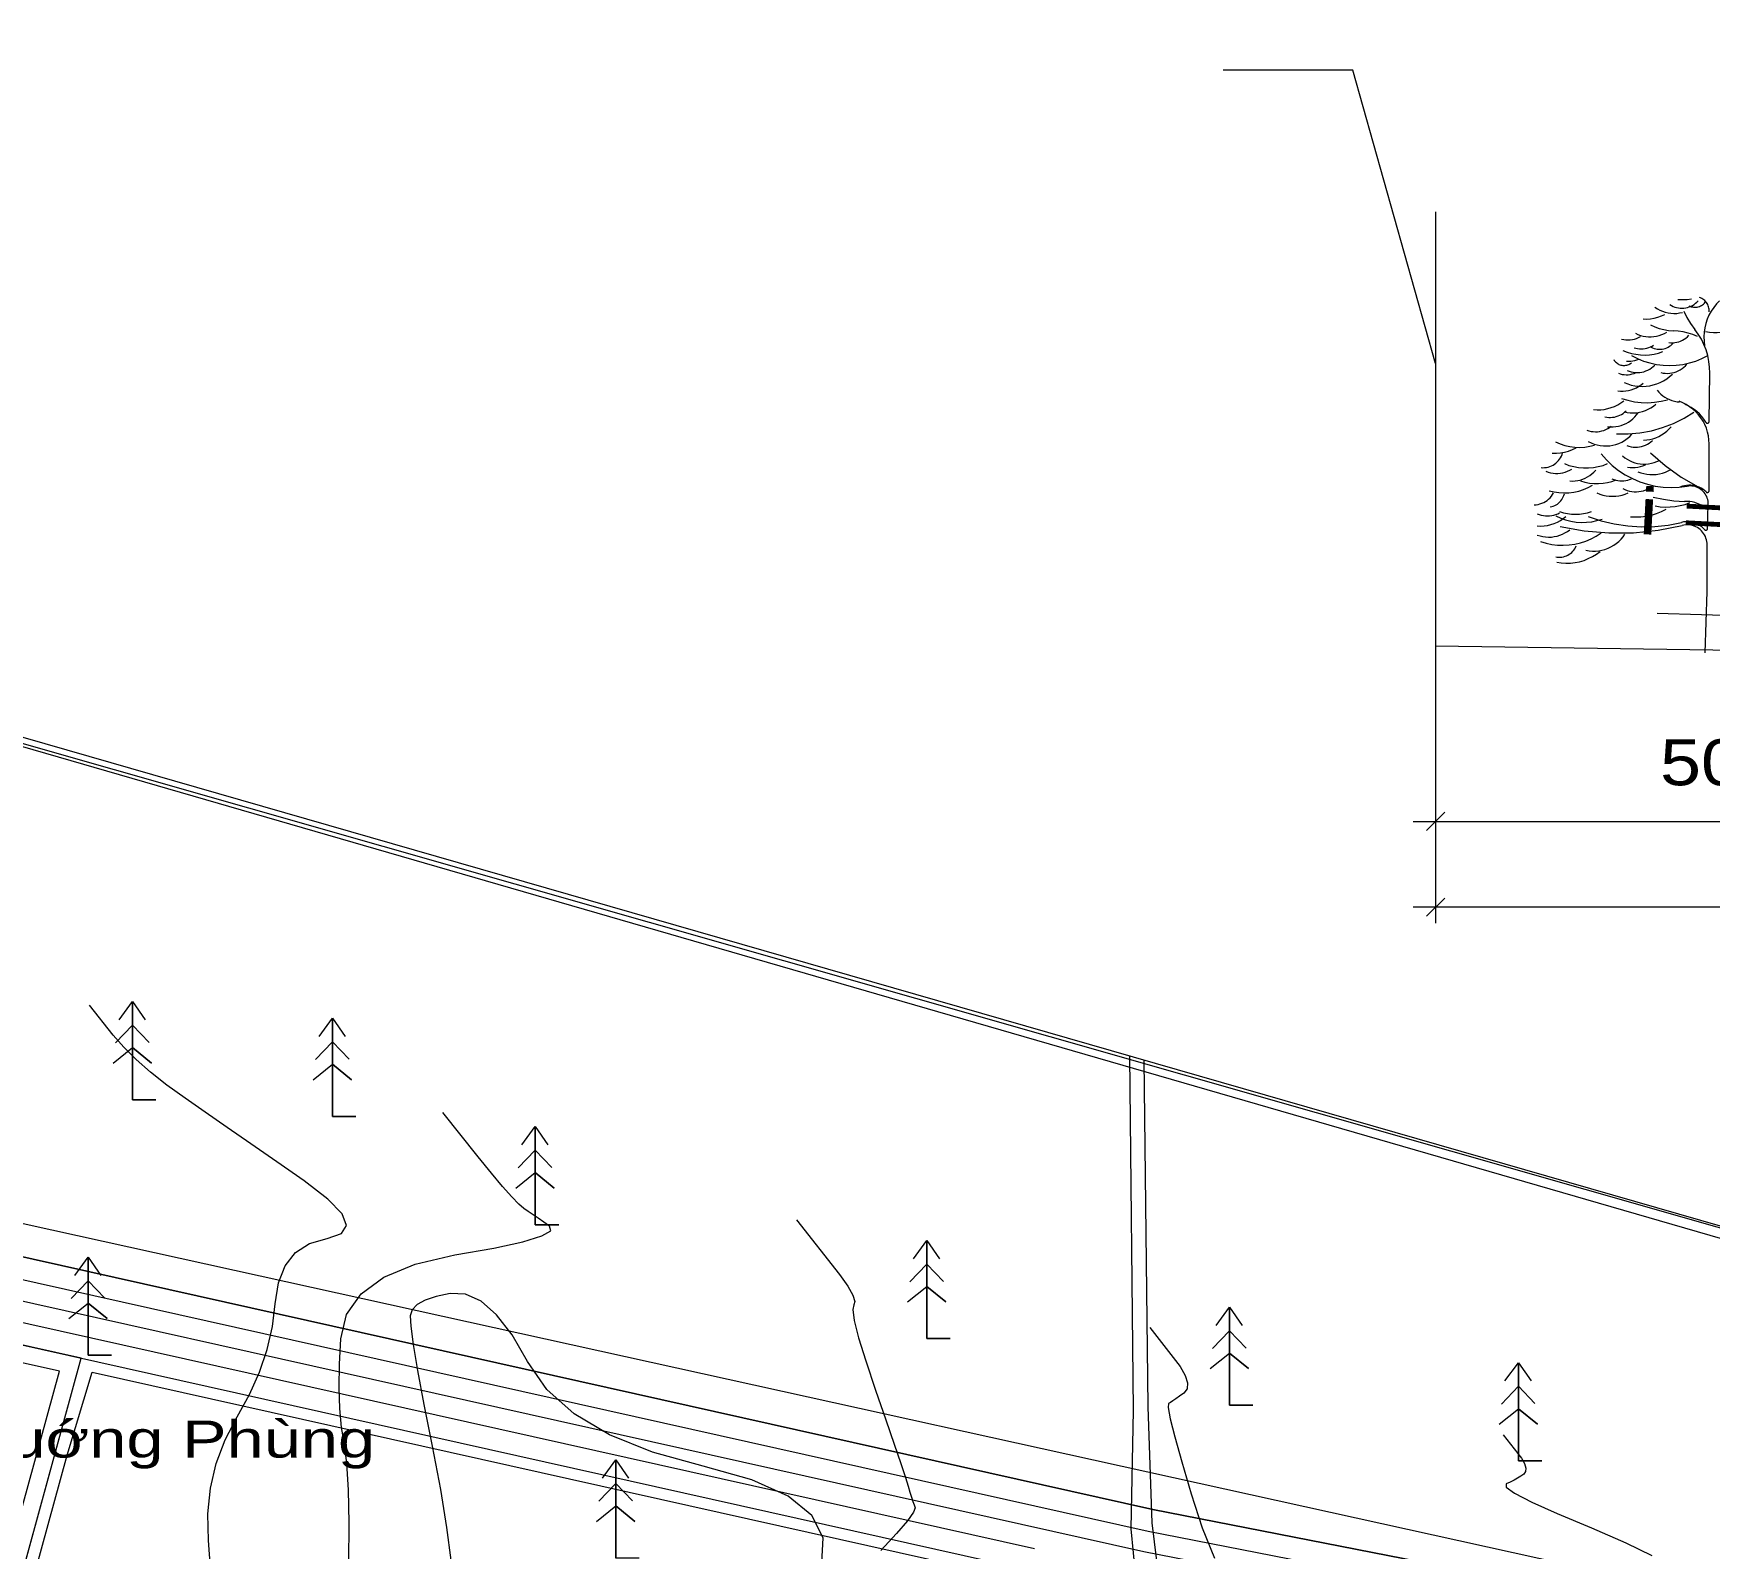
# Model space of a CAD drawing. Header units: metres. Extents: x 533049 to 537618, y 1849954 to 1852676.
# Drawn here: x 535662.7 to 535964.4, y 1851836.1 to 1852108.9 of the extents above; entities that cross this region are included whole.
import ezdxf

# ---------------------------------------------------------------- set-up
doc = ezdxf.new("R2010")
doc.units = ezdxf.units.M
doc.header["$LTSCALE"] = 2
for name, color, linetype, lineweight in [('13', 7, 'Continuous', 13), ('2', 7, 'Continuous', 13), ('21', 7, 'Continuous', 13), ('3', 7, 'Continuous', 13), ('38', 7, 'Continuous', 13), ('48', 7, 'Continuous', 13), ('50', 7, 'Continuous', 13), ('51', 7, 'Continuous', 13), ('54', 7, 'Continuous', 13), ('55', 7, 'Continuous', 13), ('57', 7, 'Continuous', 13), ('59', 7, 'Continuous', 13), ('60', 7, 'Continuous', 13), ('63', 7, 'Continuous', 13)]:
    doc.layers.add(name, color=color, linetype=linetype, lineweight=lineweight)

msp = doc.modelspace()

# ---------------------------------------------------------------- linework, layer by layer
at = {"layer": '13'}
msp.add_lwpolyline([(535518.68, 1851912.44), (535862.57, 1851835.59), (536128.19, 1851783.61)], dxfattribs=at)
at = {"layer": '2'}
for p, q in [((535964.34, 1852039.04), (535964.46, 1852047.72)), ((535964.34, 1852026.57), (535964.34, 1852035)), ((535964.07, 1852019.78), (535964.18, 1852024.11))]:
    msp.add_line(p, q, dxfattribs=at)
for points in [[(535958.71, 1852061.02), (535959.53, 1852060.98), (535960.36, 1852061.02), (535961.18, 1852061.14)], [(535964.35, 1852058.78), (535964.36, 1852059.01), (535964.34, 1852059.23), (535964.31, 1852059.45), (535964.25, 1852059.67), (535964.18, 1852059.88), (535964.09, 1852060.09), (535963.98, 1852060.29), (535963.85, 1852060.47), (535963.71, 1852060.65), (535963.55, 1852060.81), (535963.38, 1852060.95), (535963.2, 1852061.08), (535963, 1852061.2), (535962.8, 1852061.29), (535962.59, 1852061.37)], [(535952.47, 1852057.49), (535953.14, 1852057.47), (535953.81, 1852057.52), (535954.47, 1852057.63), (535955.12, 1852057.8), (535955.75, 1852058.02), (535956.35, 1852058.31)], [(535954.59, 1852059.61), (535955.02, 1852059.32), (535955.48, 1852059.07), (535955.95, 1852058.86), (535956.45, 1852058.7), (535956.95, 1852058.58), (535957.47, 1852058.51), (535957.99, 1852058.48), (535958.5, 1852058.49), (535959.02, 1852058.56), (535959.53, 1852058.66)], [(535957.29, 1852060.08), (535957.57, 1852059.9), (535957.87, 1852059.75), (535958.17, 1852059.63), (535958.49, 1852059.53), (535958.81, 1852059.46), (535959.14, 1852059.42), (535959.47, 1852059.41), (535959.8, 1852059.43), (535960.12, 1852059.47), (535960.44, 1852059.55), (535960.76, 1852059.65), (535961.06, 1852059.78), (535961.35, 1852059.93), (535961.63, 1852060.11), (535961.89, 1852060.31), (535962.13, 1852060.54), (535962.35, 1852060.78)], [(535959.76, 1852058.9), (535960.33, 1852057.74), (535961, 1852056.64), (535961.76, 1852055.61)], [(535960.71, 1852059.84), (535960.9, 1852059.75), (535961.11, 1852059.69), (535961.32, 1852059.64), (535961.53, 1852059.61), (535961.75, 1852059.59), (535961.96, 1852059.6), (535962.18, 1852059.63), (535962.39, 1852059.68), (535962.6, 1852059.74), (535962.79, 1852059.83), (535962.99, 1852059.93), (535963.17, 1852060.05), (535963.34, 1852060.18), (535963.49, 1852060.33), (535963.64, 1852060.49), (535963.76, 1852060.66)], [(535966.23, 1852060.78), (535965.67, 1852060.2), (535965.16, 1852059.57), (535964.7, 1852058.9), (535964.31, 1852058.19), (535963.99, 1852057.44), (535963.73, 1852056.68), (535963.55, 1852055.89), (535963.43, 1852055.08), (535963.39, 1852054.27), (535963.42, 1852053.46), (535963.53, 1852052.66)], [(535951.06, 1852054.9), (535951.51, 1852054.69), (535951.97, 1852054.52), (535952.45, 1852054.4), (535952.93, 1852054.31), (535953.42, 1852054.27), (535953.91, 1852054.27), (535954.4, 1852054.31), (535954.89, 1852054.4), (535955.37, 1852054.52), (535955.83, 1852054.69), (535956.28, 1852054.89), (535956.71, 1852055.13)], [(535953.76, 1852056.43), (535954.55, 1852056.07), (535955.35, 1852055.79), (535956.18, 1852055.58), (535957.03, 1852055.43), (535957.88, 1852055.37)], [(535962.23, 1852054.31), (535961.4, 1852054.66), (535960.55, 1852054.94), (535959.67, 1852055.16), (535958.78, 1852055.3), (535957.88, 1852055.37)], [(535964.46, 1852047.72), (535964.43, 1852048.78), (535964.31, 1852049.84), (535964.1, 1852050.88), (535963.8, 1852051.9), (535963.41, 1852052.89), (535962.94, 1852053.84), (535962.38, 1852054.75), (535961.76, 1852055.61)], [(535963.68, 1852055.21), (535964.38, 1852055.08), (535965.1, 1852055.02), (535965.81, 1852055.02), (535966.52, 1852055.08), (535967.23, 1852055.2), (535967.92, 1852055.38), (535968.6, 1852055.61), (535969.25, 1852055.91)], [(535948.59, 1852053.84), (535948.97, 1852053.76), (535949.36, 1852053.71), (535949.75, 1852053.7), (535950.15, 1852053.72), (535950.53, 1852053.77), (535950.92, 1852053.86), (535951.29, 1852053.98), (535951.65, 1852054.13), (535952, 1852054.31)], [(535950.82, 1852052.31), (535951.15, 1852052.21), (535951.47, 1852052.14), (535951.81, 1852052.1), (535952.14, 1852052.09), (535952.48, 1852052.11), (535952.81, 1852052.15), (535953.14, 1852052.22), (535953.46, 1852052.32), (535953.77, 1852052.45), (535954.07, 1852052.6), (535954.35, 1852052.78)], [(535953.65, 1852052.54), (535953.9, 1852052.39), (535954.16, 1852052.27), (535954.43, 1852052.17), (535954.72, 1852052.09), (535955, 1852052.04), (535955.29, 1852052.02), (535955.58, 1852052.02), (535955.87, 1852052.05), (535956.16, 1852052.1), (535956.44, 1852052.18), (535956.71, 1852052.28), (535956.98, 1852052.41), (535957.23, 1852052.56), (535957.46, 1852052.73), (535957.68, 1852052.92), (535957.88, 1852053.13)], [(535957.06, 1852053.25), (535957.42, 1852053.21), (535957.79, 1852053.21), (535958.15, 1852053.24), (535958.51, 1852053.3), (535958.87, 1852053.39), (535959.21, 1852053.51), (535959.54, 1852053.67), (535959.86, 1852053.85), (535960.16, 1852054.05), (535960.44, 1852054.29), (535960.71, 1852054.54)], [(535947.18, 1852050.19), (535947.27, 1852050.03), (535947.38, 1852049.88), (535947.51, 1852049.74), (535947.64, 1852049.62), (535947.78, 1852049.5), (535947.94, 1852049.4), (535948.1, 1852049.31), (535948.27, 1852049.24), (535948.45, 1852049.18), (535948.63, 1852049.14), (535948.81, 1852049.12), (535948.99, 1852049.11), (535949.18, 1852049.11), (535949.36, 1852049.14), (535949.54, 1852049.18), (535949.72, 1852049.23), (535949.89, 1852049.3), (535950.05, 1852049.39), (535950.21, 1852049.49), (535950.35, 1852049.6)], [(535948.82, 1852051.83), (535949.58, 1852051.53), (535950.37, 1852051.29), (535951.17, 1852051.12), (535951.98, 1852051.02), (535952.8, 1852050.99), (535953.62, 1852051.04), (535954.43, 1852051.15), (535955.22, 1852051.34), (535956, 1852051.6)], [(535949.48, 1852049.91), (535949.85, 1852049.89), (535950.22, 1852049.9), (535950.59, 1852049.94), (535950.95, 1852050.01), (535951.31, 1852050.11), (535951.66, 1852050.24)], [(535949.56, 1852048.21), (535949.92, 1852048.07), (535950.29, 1852047.96), (535950.67, 1852047.88), (535951.06, 1852047.83), (535951.45, 1852047.82), (535951.84, 1852047.84), (535952.22, 1852047.9), (535952.6, 1852047.99), (535952.97, 1852048.12), (535953.32, 1852048.27), (535953.67, 1852048.46), (535953.99, 1852048.67), (535954.29, 1852048.92), (535954.57, 1852049.18)], [(535950.35, 1852050.89), (535951.42, 1852050.35), (535952.53, 1852049.91), (535953.68, 1852049.56), (535954.85, 1852049.31), (535956.04, 1852049.16), (535957.23, 1852049.11), (535958.43, 1852049.16), (535959.62, 1852049.31), (535960.79, 1852049.56), (535961.93, 1852049.91), (535963.05, 1852050.35), (535964.12, 1852050.89)], [(535955.65, 1852047.83), (535956.04, 1852047.75), (535956.44, 1852047.7), (535956.84, 1852047.68), (535957.24, 1852047.7), (535957.64, 1852047.76), (535958.03, 1852047.85), (535958.41, 1852047.97), (535958.78, 1852048.13), (535959.14, 1852048.32), (535959.48, 1852048.54), (535959.79, 1852048.79), (535960.08, 1852049.06), (535960.35, 1852049.36)], [(535947.88, 1852044.53), (535948.38, 1852044.49), (535948.87, 1852044.49), (535949.36, 1852044.53), (535949.85, 1852044.62), (535950.33, 1852044.74), (535950.8, 1852044.91), (535951.25, 1852045.11), (535951.68, 1852045.36), (535952.09, 1852045.64), (535952.47, 1852045.95)], [(535948, 1852047.71), (535948.34, 1852047.6), (535948.7, 1852047.51), (535949.06, 1852047.46), (535949.42, 1852047.44), (535949.78, 1852047.45), (535950.14, 1852047.5), (535950.5, 1852047.58), (535950.84, 1852047.69), (535951.18, 1852047.83)], [(535949.07, 1852046.02), (535949.69, 1852045.78), (535950.33, 1852045.58), (535950.98, 1852045.45), (535951.64, 1852045.36), (535952.31, 1852045.34), (535952.98, 1852045.37), (535953.64, 1852045.46), (535954.29, 1852045.6), (535954.93, 1852045.8), (535955.54, 1852046.06), (535956.14, 1852046.36), (535956.7, 1852046.72), (535957.23, 1852047.12), (535957.73, 1852047.56)], [(535948.59, 1852043.19), (535949.73, 1852042.84), (535950.9, 1852042.59), (535952.1, 1852042.44), (535953.29, 1852042.41), (535954.49, 1852042.48), (535955.68, 1852042.66), (535956.84, 1852042.95)], [(535954.98, 1852044.65), (535955.29, 1852044.29), (535955.62, 1852043.96), (535955.98, 1852043.66), (535956.37, 1852043.4), (535956.78, 1852043.16), (535957.2, 1852042.96), (535957.64, 1852042.8), (535958.1, 1852042.68), (535958.56, 1852042.59), (535959.02, 1852042.54)], [(535943.54, 1852041.18), (535944.18, 1852041.14), (535944.83, 1852041.15), (535945.47, 1852041.21), (535946.11, 1852041.34), (535946.73, 1852041.52), (535947.33, 1852041.75), (535947.91, 1852042.03), (535948.47, 1852042.36), (535948.99, 1852042.74)], [(535945.58, 1852039.88), (535945.92, 1852039.81), (535946.26, 1852039.77), (535946.6, 1852039.76), (535946.95, 1852039.78), (535947.29, 1852039.83), (535947.62, 1852039.91), (535947.95, 1852040.02), (535948.26, 1852040.15), (535948.57, 1852040.31), (535948.86, 1852040.49), (535949.13, 1852040.7), (535949.39, 1852040.93)], [(535946.07, 1852038.09), (535946.56, 1852038.06), (535947.05, 1852038.06), (535947.53, 1852038.1), (535948.02, 1852038.19), (535948.49, 1852038.31), (535948.95, 1852038.48), (535949.39, 1852038.68), (535949.82, 1852038.92), (535950.23, 1852039.2), (535950.61, 1852039.5), (535950.96, 1852039.84), (535951.28, 1852040.21), (535951.57, 1852040.6)], [(535947.69, 1852036.8), (535949.79, 1852036.8), (535951.88, 1852036.99), (535953.94, 1852037.36), (535955.97, 1852037.93), (535957.93, 1852038.68), (535959.82, 1852039.6), (535961.61, 1852040.69)], [(535949.06, 1852040.77), (535949.6, 1852040.65), (535950.15, 1852040.59), (535950.7, 1852040.57), (535951.25, 1852040.6), (535951.8, 1852040.68), (535952.34, 1852040.82), (535952.86, 1852040.99), (535953.36, 1852041.22), (535953.85, 1852041.48), (535954.3, 1852041.79), (535954.73, 1852042.14)], [(535964.34, 1852035), (535964.31, 1852035.72), (535964.22, 1852036.42), (535964.06, 1852037.12), (535963.85, 1852037.8), (535963.57, 1852038.46), (535963.24, 1852039.09), (535962.85, 1852039.69), (535962.42, 1852040.25), (535961.93, 1852040.78), (535961.4, 1852041.25), (535960.83, 1852041.69), (535960.23, 1852042.06), (535959.59, 1852042.39), (535958.93, 1852042.66)], [(535963.73, 1852038.89), (535963.4, 1852039.42), (535963.03, 1852039.92), (535962.61, 1852040.39), (535962.15, 1852040.81), (535961.66, 1852041.19), (535961.13, 1852041.53), (535960.57, 1852041.82), (535960, 1852042.06)], [(535942.34, 1852037.45), (535942.71, 1852037.33), (535943.09, 1852037.25), (535943.47, 1852037.2), (535943.86, 1852037.18), (535944.24, 1852037.19), (535944.63, 1852037.24), (535945, 1852037.32), (535945.37, 1852037.43), (535945.73, 1852037.57), (535946.08, 1852037.75), (535946.4, 1852037.95), (535946.72, 1852038.17)], [(535952.55, 1852035.66), (535953.11, 1852035.7), (535953.67, 1852035.79), (535954.22, 1852035.93), (535954.76, 1852036.11), (535955.28, 1852036.34), (535955.78, 1852036.61), (535956.25, 1852036.92), (535956.7, 1852037.28), (535957.11, 1852037.67), (535957.48, 1852038.09)], [(535963.73, 1852038.89), (535963.75, 1852038.86), (535963.76, 1852038.84), (535963.78, 1852038.82), (535963.8, 1852038.8), (535963.82, 1852038.78), (535963.85, 1852038.77), (535963.87, 1852038.75), (535963.9, 1852038.74), (535963.92, 1852038.73), (535963.95, 1852038.73), (535963.98, 1852038.72), (535964.01, 1852038.72), (535964.04, 1852038.72), (535964.06, 1852038.73), (535964.09, 1852038.73), (535964.12, 1852038.74), (535964.15, 1852038.75), (535964.17, 1852038.76), (535964.19, 1852038.78), (535964.22, 1852038.79), (535964.24, 1852038.81), (535964.26, 1852038.83), (535964.27, 1852038.86), (535964.29, 1852038.88), (535964.3, 1852038.9), (535964.31, 1852038.93), (535964.32, 1852038.96), (535964.33, 1852038.98), (535964.33, 1852039.01), (535964.34, 1852039.04)], [(535936.11, 1852033.31), (535936.85, 1852033.32), (535937.59, 1852033.39), (535938.32, 1852033.52), (535939.03, 1852033.71), (535939.73, 1852033.97), (535940.4, 1852034.29)], [(535936.68, 1852035.34), (535937.51, 1852034.98), (535938.37, 1852034.71), (535939.25, 1852034.51), (535940.15, 1852034.4), (535941.05, 1852034.37), (535941.95, 1852034.42), (535942.84, 1852034.56), (535943.72, 1852034.77)], [(535942.59, 1852035.42), (535943.1, 1852035.17), (535943.63, 1852034.96), (535944.18, 1852034.8), (535944.74, 1852034.69), (535945.31, 1852034.63), (535945.88, 1852034.62), (535946.46, 1852034.66), (535947.02, 1852034.76), (535947.57, 1852034.9), (535948.11, 1852035.09), (535948.63, 1852035.33), (535949.13, 1852035.61), (535949.6, 1852035.94), (535950.04, 1852036.31), (535950.44, 1852036.72)], [(535949.55, 1852034.69), (535949.91, 1852034.57), (535950.28, 1852034.49), (535950.66, 1852034.43), (535951.04, 1852034.41), (535951.42, 1852034.41), (535951.8, 1852034.46), (535952.17, 1852034.53), (535952.53, 1852034.63), (535952.89, 1852034.76), (535953.23, 1852034.93), (535953.56, 1852035.12), (535953.87, 1852035.34), (535954.16, 1852035.58)], [(535934.09, 1852030.72), (535934.41, 1852030.71), (535934.73, 1852030.72), (535935.04, 1852030.76), (535935.36, 1852030.82), (535935.66, 1852030.92), (535935.96, 1852031.04), (535936.24, 1852031.18), (535936.52, 1852031.35), (535936.77, 1852031.54), (535937.01, 1852031.76), (535937.23, 1852031.99), (535937.42, 1852032.24), (535937.6, 1852032.51), (535937.75, 1852032.8), (535937.87, 1852033.09), (535937.97, 1852033.4)], [(535938.28, 1852031.44), (535939.11, 1852031.13), (535939.97, 1852030.9), (535940.85, 1852030.74), (535941.73, 1852030.66), (535942.62, 1852030.66), (535943.5, 1852030.74), (535944.38, 1852030.9), (535945.24, 1852031.13), (535946.07, 1852031.44)], [(535944.9, 1852033.19), (535945.86, 1852032.11), (535946.91, 1852031.11), (535948.04, 1852030.21), (535949.25, 1852029.42), (535950.53, 1852028.74), (535951.86, 1852028.17), (535953.23, 1852027.72), (535954.64, 1852027.4), (535956.07, 1852027.2), (535957.52, 1852027.13), (535958.96, 1852027.18), (535960.4, 1852027.37)], [(535948.74, 1852032.83), (535949.14, 1852032.51), (535949.56, 1852032.23), (535950, 1852031.98), (535950.46, 1852031.78), (535950.94, 1852031.61), (535951.43, 1852031.48), (535951.93, 1852031.4), (535952.44, 1852031.36), (535952.95, 1852031.37), (535953.45, 1852031.41), (535953.95, 1852031.5), (535954.44, 1852031.63), (535954.92, 1852031.81), (535955.38, 1852032.02)], [(535949.63, 1852030.8), (535950.1, 1852030.75), (535950.57, 1852030.73), (535951.04, 1852030.75), (535951.51, 1852030.81), (535951.98, 1852030.9), (535952.43, 1852031.04), (535952.87, 1852031.21)], [(535953.76, 1852033.4), (535956.43, 1852031.09), (535959.3, 1852029.03), (535962.34, 1852027.24)], [(535934.97, 1852030.07), (535935.39, 1852029.92), (535935.81, 1852029.8), (535936.25, 1852029.73), (535936.69, 1852029.69), (535937.13, 1852029.68), (535937.57, 1852029.72), (535938.01, 1852029.8), (535938.44, 1852029.91), (535938.86, 1852030.06), (535939.26, 1852030.24), (535939.64, 1852030.46)], [(535939.25, 1852028.32), (535939.73, 1852028.3), (535940.21, 1852028.32), (535940.68, 1852028.38), (535941.15, 1852028.49), (535941.61, 1852028.63), (535942.05, 1852028.82), (535942.47, 1852029.04), (535942.87, 1852029.3), (535943.25, 1852029.59), (535943.61, 1852029.91), (535943.93, 1852030.27)], [(535941.2, 1852028.32), (535941.99, 1852028.1), (535942.8, 1852027.95), (535943.61, 1852027.87), (535944.43, 1852027.86), (535945.25, 1852027.92), (535946.06, 1852028.05), (535946.85, 1852028.25), (535947.63, 1852028.51)], [(535946.85, 1852028.71), (535947.18, 1852028.57), (535947.53, 1852028.46), (535947.88, 1852028.38), (535948.24, 1852028.33), (535948.6, 1852028.32), (535948.96, 1852028.33), (535949.32, 1852028.38), (535949.68, 1852028.46), (535950.02, 1852028.57), (535950.36, 1852028.71)], [(535951.49, 1852029.99), (535952.02, 1852029.79), (535952.57, 1852029.64), (535953.12, 1852029.54), (535953.69, 1852029.48), (535954.25, 1852029.47), (535954.82, 1852029.51), (535955.38, 1852029.59), (535955.93, 1852029.73), (535956.47, 1852029.91), (535956.99, 1852030.13), (535957.48, 1852030.4)], [(535932.83, 1852024.03), (535933.19, 1852024.05), (535933.54, 1852024.1), (535933.89, 1852024.18), (535934.23, 1852024.3), (535934.56, 1852024.44), (535934.88, 1852024.61), (535935.17, 1852024.82), (535935.45, 1852025.04), (535935.71, 1852025.29), (535935.94, 1852025.57), (535936.15, 1852025.86), (535936.33, 1852026.17)], [(535935.55, 1852026.56), (535936.43, 1852026.36), (535937.31, 1852026.23), (535938.21, 1852026.18), (535939.1, 1852026.21), (535939.99, 1852026.32), (535940.87, 1852026.51), (535941.72, 1852026.78), (535942.55, 1852027.12), (535943.34, 1852027.54)], [(535935.75, 1852023.64), (535936.02, 1852023.7), (535936.29, 1852023.78), (535936.55, 1852023.89), (535936.79, 1852024.02), (535937.03, 1852024.17), (535937.25, 1852024.35), (535937.46, 1852024.54), (535937.64, 1852024.74), (535937.81, 1852024.97), (535937.96, 1852025.2), (535938.09, 1852025.45), (535938.2, 1852025.71), (535938.28, 1852025.98)], [(535944.12, 1852026.17), (535944.66, 1852025.96), (535945.22, 1852025.79), (535945.79, 1852025.67), (535946.37, 1852025.59), (535946.95, 1852025.57), (535947.53, 1852025.59), (535948.11, 1852025.67), (535948.67, 1852025.79), (535949.23, 1852025.96), (535949.77, 1852026.17)], [(535948.8, 1852026.95), (535949.18, 1852026.77), (535949.58, 1852026.61), (535950, 1852026.5), (535950.42, 1852026.42), (535950.84, 1852026.37), (535951.27, 1852026.37), (535951.7, 1852026.4), (535952.12, 1852026.47), (535952.53, 1852026.57), (535952.94, 1852026.72), (535953.33, 1852026.89), (535953.7, 1852027.1), (535954.06, 1852027.34)], [(535954.25, 1852025.39), (535956.12, 1852025.02), (535958, 1852024.76), (535959.9, 1852024.61)], [(535963.8, 1852026.34), (535963.51, 1852026.59), (535963.2, 1852026.82), (535962.88, 1852027.01), (535962.53, 1852027.18), (535962.18, 1852027.32), (535961.81, 1852027.43), (535961.44, 1852027.5), (535961.06, 1852027.54), (535960.67, 1852027.55), (535960.29, 1852027.52), (535959.92, 1852027.46), (535959.54, 1852027.36), (535959.18, 1852027.24)], [(535964.18, 1852024.11), (535964.17, 1852024.4), (535964.14, 1852024.68), (535964.08, 1852024.96), (535964, 1852025.23), (535963.9, 1852025.5), (535963.77, 1852025.75), (535963.62, 1852026), (535963.45, 1852026.23), (535963.26, 1852026.44), (535963.06, 1852026.63), (535962.83, 1852026.81), (535962.59, 1852026.97), (535962.34, 1852027.1), (535962.08, 1852027.21), (535961.81, 1852027.3), (535961.53, 1852027.36), (535961.25, 1852027.4), (535960.96, 1852027.42), (535960.68, 1852027.4), (535960.4, 1852027.37)], [(535963.8, 1852026.34), (535963.82, 1852026.32), (535963.84, 1852026.3), (535963.86, 1852026.29), (535963.89, 1852026.27), (535963.92, 1852026.26), (535963.94, 1852026.26), (535963.97, 1852026.25), (535964, 1852026.25), (535964.03, 1852026.25), (535964.05, 1852026.25), (535964.08, 1852026.25), (535964.11, 1852026.26), (535964.13, 1852026.27), (535964.16, 1852026.28), (535964.18, 1852026.29), (535964.21, 1852026.31), (535964.23, 1852026.32), (535964.25, 1852026.34), (535964.27, 1852026.36), (535964.29, 1852026.39), (535964.3, 1852026.41), (535964.31, 1852026.43), (535964.32, 1852026.46), (535964.33, 1852026.49), (535964.34, 1852026.51), (535964.34, 1852026.54), (535964.34, 1852026.57)], [(535933.41, 1852022.42), (535933.76, 1852022.28), (535934.12, 1852022.17), (535934.5, 1852022.09), (535934.87, 1852022.04), (535935.25, 1852022.03), (535935.63, 1852022.04), (535936, 1852022.09), (535936.37, 1852022.18), (535936.74, 1852022.29), (535937.09, 1852022.43), (535937.42, 1852022.61)], [(535933.41, 1852020.22), (535934.03, 1852020.2), (535934.65, 1852020.23), (535935.27, 1852020.32), (535935.87, 1852020.46), (535936.46, 1852020.66), (535937.03, 1852020.9), (535937.57, 1852021.2), (535938.09, 1852021.55), (535938.57, 1852021.94)], [(535936.75, 1852022.03), (535937.62, 1852021.63), (535938.51, 1852021.31), (535939.44, 1852021.08), (535940.38, 1852020.92), (535941.33, 1852020.86), (535942.28, 1852020.88), (535943.22, 1852020.99), (535944.15, 1852021.18), (535945.07, 1852021.46)], [(535937.42, 1852022.8), (535938.12, 1852022.59), (535938.84, 1852022.44), (535939.56, 1852022.35), (535940.29, 1852022.32), (535941.02, 1852022.35), (535941.74, 1852022.44), (535942.46, 1852022.59), (535943.15, 1852022.8)], [(535942.58, 1852021.94), (535944.89, 1852021.16), (535947.27, 1852020.58), (535949.68, 1852020.22), (535952.11, 1852020.06), (535954.55, 1852020.12), (535956.98, 1852020.39), (535959.37, 1852020.87)], [(535950.16, 1852021.88), (535951.11, 1852021.84), (535952.06, 1852021.87), (535953.01, 1852021.99), (535953.94, 1852022.19), (535954.85, 1852022.47), (535955.74, 1852022.82), (535956.59, 1852023.25)], [(535954.64, 1852023.83), (535955.54, 1852023.69), (535956.44, 1852023.63), (535957.35, 1852023.64), (535958.25, 1852023.72), (535959.14, 1852023.88), (535960.02, 1852024.11), (535960.87, 1852024.42)], [(535964.18, 1852023.05), (535963.83, 1852023.37), (535963.46, 1852023.65), (535963.06, 1852023.9), (535962.64, 1852024.11), (535962.21, 1852024.29), (535961.76, 1852024.43), (535961.3, 1852024.54), (535960.84, 1852024.6), (535960.37, 1852024.63), (535959.9, 1852024.61)], [(535933.41, 1852018.57), (535933.9, 1852018.42), (535934.4, 1852018.31), (535934.91, 1852018.24), (535935.43, 1852018.21), (535935.94, 1852018.23), (535936.46, 1852018.3), (535936.96, 1852018.4), (535937.45, 1852018.55), (535937.93, 1852018.74), (535938.39, 1852018.97), (535938.83, 1852019.24), (535939.25, 1852019.54)], [(535933.99, 1852017.4), (535934.99, 1852017.1), (535936.01, 1852016.9), (535937.04, 1852016.78), (535938.08, 1852016.75), (535939.12, 1852016.81), (535940.15, 1852016.95), (535941.16, 1852017.19), (535942.15, 1852017.51), (535943.1, 1852017.91), (535944.02, 1852018.4), (535944.9, 1852018.96)], [(535937.5, 1852020.13), (535941.87, 1852019.34), (535946.29, 1852018.97), (535950.73, 1852019.01), (535955.15, 1852019.46), (535959.51, 1852020.32)], [(535942.17, 1852015.84), (535942.74, 1852015.74), (535943.32, 1852015.7), (535943.89, 1852015.7), (535944.47, 1852015.75), (535945.04, 1852015.85), (535945.59, 1852016.01), (535946.14, 1852016.2), (535946.66, 1852016.45), (535947.16, 1852016.74), (535947.63, 1852017.07), (535948.07, 1852017.44), (535948.48, 1852017.85), (535948.85, 1852018.29), (535949.18, 1852018.76)], [(535963.51, 1852019.57), (535963.27, 1852019.83), (535963, 1852020.06), (535962.72, 1852020.27), (535962.42, 1852020.45), (535962.11, 1852020.61), (535961.79, 1852020.74), (535961.45, 1852020.85), (535961.11, 1852020.92), (535960.76, 1852020.97), (535960.41, 1852020.99), (535960.06, 1852020.98), (535959.72, 1852020.94), (535959.37, 1852020.87)], [(535963.99, 1852016.81), (535963.97, 1852017.12), (535963.93, 1852017.43), (535963.87, 1852017.74), (535963.77, 1852018.04), (535963.66, 1852018.33), (535963.51, 1852018.6), (535963.35, 1852018.87), (535963.16, 1852019.12), (535962.95, 1852019.35), (535962.72, 1852019.56), (535962.48, 1852019.75), (535962.22, 1852019.92), (535961.94, 1852020.07), (535961.65, 1852020.19), (535961.36, 1852020.29), (535961.05, 1852020.36), (535960.75, 1852020.41), (535960.44, 1852020.43), (535960.12, 1852020.42), (535959.81, 1852020.38), (535959.51, 1852020.32)], [(535963.51, 1852019.57), (535963.53, 1852019.55), (535963.55, 1852019.53), (535963.57, 1852019.52), (535963.6, 1852019.5), (535963.62, 1852019.49), (535963.65, 1852019.48), (535963.68, 1852019.47), (535963.71, 1852019.47), (535963.73, 1852019.46), (535963.76, 1852019.46), (535963.79, 1852019.47), (535963.82, 1852019.47), (535963.85, 1852019.48), (535963.87, 1852019.49), (535963.9, 1852019.5), (535963.93, 1852019.51), (535963.95, 1852019.53), (535963.97, 1852019.55), (535963.99, 1852019.57), (535964.01, 1852019.59), (535964.03, 1852019.62), (535964.04, 1852019.64), (535964.05, 1852019.67), (535964.06, 1852019.69), (535964.07, 1852019.72), (535964.07, 1852019.75), (535964.07, 1852019.78)], [(535936.72, 1852014.67), (535937, 1852014.62), (535937.28, 1852014.6), (535937.56, 1852014.61), (535937.85, 1852014.63), (535938.12, 1852014.69), (535938.4, 1852014.76), (535938.66, 1852014.86), (535938.92, 1852014.98), (535939.16, 1852015.12), (535939.39, 1852015.29), (535939.61, 1852015.47), (535939.81, 1852015.67), (535939.99, 1852015.89), (535940.16, 1852016.12), (535940.3, 1852016.36), (535940.42, 1852016.62)], [(535963.6, 1851997.4), (535963.99, 1852008.43), (535963.99, 1852016.81)], [(535936.91, 1852013.69), (535937.73, 1852013.57), (535938.56, 1852013.51), (535939.39, 1852013.53), (535940.22, 1852013.63), (535941.03, 1852013.79), (535941.82, 1852014.03), (535942.59, 1852014.34), (535943.34, 1852014.71), (535944.04, 1852015.15), (535944.7, 1852015.64)]]:
    msp.add_lwpolyline(points, dxfattribs=at)
at = {"layer": '21'}
for p, q in [((535976.27, 1852003.79), (535954.98, 1852004.44)), ((535915.1, 1851998.58), (535915.1, 1851948.69)), ((535913.46, 1851965.4), (535916.74, 1851968.68)), ((535911.06, 1851967.04), (536334.26, 1851967.04)), ((535913.46, 1851949.95), (535916.74, 1851953.23)), ((536335.09, 1851951.59), (535911.06, 1851951.59))]:
    msp.add_line(p, q, dxfattribs=at)
msp.add_lwpolyline([(535915.1, 1852049.49), (535900.18, 1852102.29), (535876.87, 1852102.29)], dxfattribs=at)
at = {"layer": '3'}
msp.add_line((535915.1, 1852076.77), (535915.1, 1851998.63), dxfattribs=at)
at = {"layer": '38'}
msp.add_lwpolyline([(535650.18, 1851785.51), (535668.74, 1851852.93), (535673.21, 1851867.91), (535839.98, 1851830.64)], dxfattribs=at)
msp.add_lwpolyline([(535650.18, 1851785.51), (535668.74, 1851852.93), (535673.21, 1851867.91), (535839.98, 1851830.64)], dxfattribs=at)
at = {"layer": '48'}
msp.add_lwpolyline([(536109.47, 1851795.17), (535864.16, 1851843.17), (535520.04, 1851920.07), (535411, 1851934.63), (535398.76, 1851936.67), (535386.68, 1851939.49), (535356.75, 1851947.51), (535338.85, 1851951.47), (535320.67, 1851953.84), (535280.13, 1851957.3), (535241.1, 1851963.93), (535240.72, 1851964.76), (535240.41, 1851965.63), (535240.19, 1851966.52), (535240.05, 1851967.43), (535239.99, 1851968.35), (535240.02, 1851969.27), (535240.13, 1851970.18), (535240.33, 1851971.08), (535240.61, 1851971.96), (535284.25, 1852090.56), (536115.56, 1851851.29)], dxfattribs=at)
at = {"layer": '50'}
msp.add_lwpolyline([(536135.62, 1851789.73), (535515.36, 1851926.72), (535258.49, 1851965.9), (535022.43, 1852017.88), (534680.94, 1852158.74), (534430.49, 1852265.01), (534355.97, 1852086.41), (534346.15, 1851984.65), (534462.32, 1851750.84), (534498.61, 1851623.52), (534531.69, 1851526.54), (534597.01, 1851432.26), (534785.89, 1851296.54), (534919.76, 1851224.01), (534977.19, 1851164.91), (535024.77, 1851103.67), (535103, 1851049.68), (535187.68, 1851009.38), (535275.89, 1851002.01), (535384.77, 1851022.15), (535615.7, 1851282.83), (535719.73, 1851373.89), (535864.09, 1851423.05), (536000.84, 1851463.59)], dxfattribs=at)
at = {"layer": '51'}
msp.add_lwpolyline([(535667.35, 1851868.04), (535615.62, 1851879.6), (535614.44, 1851876.09), (535599.16, 1851813.08), (535648.51, 1851799.51)], close=True, dxfattribs=at)
msp.add_lwpolyline([(535667.35, 1851868.04), (535615.62, 1851879.6), (535614.44, 1851876.09), (535599.16, 1851813.08), (535648.51, 1851799.51)], close=True, dxfattribs=at)
at = {"layer": '54'}
msp.add_line((535529.31, 1851906.22), (535842.87, 1851836.15), dxfattribs=at)
msp.add_lwpolyline([(535410.47, 1851930.67), (535519.34, 1851916.13), (535863.34, 1851839.26), (536113.83, 1851790.24)], dxfattribs=at)
at = {"layer": '55'}
msp.add_lwpolyline([(535411, 1851934.63), (535520.04, 1851920.07), (535864.16, 1851843.17), (536109.47, 1851795.17)], dxfattribs=at)
at = {"layer": '57'}
for p, q in [((535680.51, 1851934.59), (535680.51, 1851916.92)), ((535716.51, 1851931.59), (535716.51, 1851913.92)), ((535677.45, 1851927.15), (535680.51, 1851930.35)), ((535683.49, 1851927.22), (535680.51, 1851930.35)), ((535677.03, 1851923.53), (535680.51, 1851926.31)), ((535683.92, 1851923.53), (535680.51, 1851926.31)), ((535713.45, 1851924.15), (535716.51, 1851927.35)), ((535719.49, 1851924.22), (535716.51, 1851927.35)), ((535713.03, 1851920.53), (535716.51, 1851923.31)), ((535719.92, 1851920.53), (535716.51, 1851923.31)), ((535680.51, 1851916.92), (535684.72, 1851916.92)), ((535716.51, 1851913.92), (535720.72, 1851913.92)), ((535753.01, 1851912.09), (535753.01, 1851894.42)), ((535749.95, 1851904.65), (535753.01, 1851907.85)), ((535755.99, 1851904.72), (535753.01, 1851907.85)), ((535749.53, 1851901.03), (535753.01, 1851903.81)), ((535756.42, 1851901.03), (535753.01, 1851903.81)), ((535753.01, 1851894.42), (535757.22, 1851894.42)), ((535823.51, 1851891.59), (535823.51, 1851873.92)), ((535672.51, 1851888.59), (535672.51, 1851870.92)), ((535820.45, 1851884.15), (535823.51, 1851887.35)), ((535826.49, 1851884.22), (535823.51, 1851887.35)), ((535669.45, 1851881.15), (535672.51, 1851884.35)), ((535675.49, 1851881.22), (535672.51, 1851884.35)), ((535820.03, 1851880.53), (535823.51, 1851883.31)), ((535826.92, 1851880.53), (535823.51, 1851883.31)), ((535669.03, 1851877.53), (535672.51, 1851880.31)), ((535675.92, 1851877.53), (535672.51, 1851880.31)), ((535878.01, 1851879.59), (535878.01, 1851861.92)), ((535823.51, 1851873.92), (535827.72, 1851873.92)), ((535874.95, 1851872.15), (535878.01, 1851875.35)), ((535880.99, 1851872.22), (535878.01, 1851875.35)), ((535672.51, 1851870.92), (535676.72, 1851870.92)), ((535874.53, 1851868.53), (535878.01, 1851871.31)), ((535881.42, 1851868.53), (535878.01, 1851871.31)), ((535930.01, 1851869.59), (535930.01, 1851851.92)), ((535926.95, 1851862.15), (535930.01, 1851865.35)), ((535932.99, 1851862.22), (535930.01, 1851865.35)), ((535878.01, 1851861.92), (535882.22, 1851861.92)), ((535926.53, 1851858.53), (535930.01, 1851861.31)), ((535933.42, 1851858.53), (535930.01, 1851861.31)), ((535767.51, 1851852.09), (535767.51, 1851834.42)), ((535930.01, 1851851.92), (535934.22, 1851851.92)), ((535764.45, 1851844.65), (535767.51, 1851847.85)), ((535770.49, 1851844.72), (535767.51, 1851847.85)), ((535764.03, 1851841.03), (535767.51, 1851843.81)), ((535770.92, 1851841.03), (535767.51, 1851843.81))]:
    msp.add_line(p, q, dxfattribs=at)
msp.add_lwpolyline([(534435.02, 1852302.37), (534325.71, 1852049.19), (534353.83, 1851932.14), (534451.75, 1851760.49), (534494.45, 1851609.32), (534521.83, 1851454.44), (534874.05, 1851297.73), (534980, 1851227.29), (535025.24, 1851130.42), (535137.95, 1851046.53), (535351.89, 1851022.3), (535580.63, 1851242.44), (535635.17, 1851288.02), (535713.4, 1851370.26), (536002.39, 1851411.84), (536158.13, 1851571.22), (536125.74, 1851798.92), (536134.24, 1851845.92), (534499.3, 1852312.5)], close=True, dxfattribs=at)
for points in [[(535678.09, 1851931.3), (535680.51, 1851934.59), (535682.78, 1851931.3)], [(535678.09, 1851931.3), (535680.51, 1851934.59), (535682.78, 1851931.3)], [(535684.72, 1851916.92), (535680.51, 1851916.92), (535680.51, 1851934.59)], [(535694.53, 1851832.67), (535694.2, 1851837.61), (535694.08, 1851842.39), (535694.53, 1851847.01), (535695.56, 1851851.45), (535697.16, 1851855.72), (535699.33, 1851859.82), (535701.57, 1851863.85), (535703.38, 1851867.9), (535704.74, 1851871.98), (535705.67, 1851876.08), (535706.16, 1851880.2), (535706.75, 1851883.98), (535707.98, 1851887.05), (535709.85, 1851889.4), (535712.37, 1851891.04), (535715.53, 1851891.97), (535718.15, 1851892.84), (535719.05, 1851894.31), (535718.23, 1851896.38), (535715.68, 1851899.05), (535711.41, 1851902.31), (535706.45, 1851905.76), (535701.82, 1851908.97), (535697.53, 1851911.95), (535693.58, 1851914.69), (535689.96, 1851917.21), (535686.68, 1851919.58), (535683.75, 1851921.9), (535681.17, 1851924.17), (535678.93, 1851926.4), (535677.04, 1851928.58), (535672.75, 1851933.96)], [(535714.09, 1851928.3), (535716.51, 1851931.59), (535718.78, 1851928.3)], [(535714.09, 1851928.3), (535716.51, 1851931.59), (535718.78, 1851928.3)], [(535720.72, 1851913.92), (535716.51, 1851913.92), (535716.51, 1851931.59)], [(535677.45, 1851927.15), (535680.51, 1851930.35), (535683.49, 1851927.22)], [(535677.03, 1851923.53), (535680.51, 1851926.31), (535683.92, 1851923.53)], [(535713.45, 1851924.15), (535716.51, 1851927.35), (535719.49, 1851924.22)], [(535713.03, 1851920.53), (535716.51, 1851923.31), (535719.92, 1851920.53)], [(535862.37, 1851818.06), (535860.29, 1851839.67), (535860.68, 1851860.99), (535860.06, 1851924.83)], [(535862.59, 1851924.1), (535863.26, 1851861.67), (535864.01, 1851840.77), (535866.86, 1851817.78), (535876, 1851770.03), (535936.63, 1851763.16), (535930.22, 1851730.54), (535903.51, 1851724.12), (535894, 1851741.42), (535878.69, 1851739.64), (535877.19, 1851724.59), (535887.38, 1851676.29), (535914.2, 1851674.05), (535910.46, 1851610.95), (535931.83, 1851599.72), (535919.23, 1851564.13), (535956.69, 1851560.01), (535985.64, 1851554.89)], [(535719.42, 1851833.56), (535719.51, 1851840.76), (535719.4, 1851846.72), (535719.11, 1851851.43), (535718.64, 1851854.9), (535718.15, 1851857.93), (535717.85, 1851861.34), (535717.71, 1851865.14), (535717.76, 1851869.31), (535717.98, 1851873.86), (535719.05, 1851878.26), (535721.64, 1851881.97), (535725.76, 1851884.99), (535731.39, 1851887.33), (535738.55, 1851888.98), (535745.57, 1851890.23), (535750.79, 1851891.37), (535754.2, 1851892.41), (535755.8, 1851893.34), (535755.59, 1851894.16), (535754.52, 1851894.9), (535753.53, 1851895.59), (535752.6, 1851896.24), (535751.75, 1851896.83), (535750.97, 1851897.37), (535750.04, 1851898.15), (535748.76, 1851899.47), (535747.12, 1851901.33), (535745.11, 1851903.72), (535742.75, 1851906.64), (535736.38, 1851914.63)], [(535750.59, 1851908.8), (535753.01, 1851912.09), (535755.28, 1851908.8)], [(535750.59, 1851908.8), (535753.01, 1851912.09), (535755.28, 1851908.8)], [(535757.22, 1851894.42), (535753.01, 1851894.42), (535753.01, 1851912.09)], [(535749.95, 1851904.65), (535753.01, 1851907.85), (535755.99, 1851904.72)], [(535749.53, 1851901.03), (535753.01, 1851903.81), (535756.42, 1851901.03)], [(535800.02, 1851895.29), (535807.78, 1851885.46), (535809.25, 1851883.34), (535810.17, 1851881.73), (535810.54, 1851880.63), (535810.36, 1851880.03), (535810.15, 1851879.14), (535810.44, 1851877.16), (535811.22, 1851874.09), (535812.5, 1851869.92), (535814.27, 1851864.66), (535816.12, 1851859.33), (535817.63, 1851854.93), (535818.81, 1851851.47), (535819.64, 1851848.94), (535820.14, 1851847.36), (535820.46, 1851846.31), (535820.74, 1851845.39), (535820.99, 1851844.62), (535821.2, 1851843.98), (535821.38, 1851843.48), (535821.12, 1851842.67), (535820.01, 1851841.13), (535818.04, 1851838.83), (535815.22, 1851835.8)], [(535821.09, 1851888.3), (535823.51, 1851891.59), (535825.78, 1851888.3)], [(535821.09, 1851888.3), (535823.51, 1851891.59), (535825.78, 1851888.3)], [(535827.72, 1851873.92), (535823.51, 1851873.92), (535823.51, 1851891.59)], [(535670.09, 1851885.3), (535672.51, 1851888.59), (535674.78, 1851885.3)], [(535670.09, 1851885.3), (535672.51, 1851888.59), (535674.78, 1851885.3)], [(535676.72, 1851870.92), (535672.51, 1851870.92), (535672.51, 1851888.59)], [(535820.45, 1851884.15), (535823.51, 1851887.35), (535826.49, 1851884.22)], [(535669.45, 1851881.15), (535672.51, 1851884.35), (535675.49, 1851881.22)], [(535820.03, 1851880.53), (535823.51, 1851883.31), (535826.92, 1851880.53)], [(535669.03, 1851877.53), (535672.51, 1851880.31), (535675.92, 1851877.53)], [(535804.61, 1851833.56), (535804.82, 1851838.08), (535802.78, 1851842.07), (535798.51, 1851845.56), (535792, 1851848.52), (535783.25, 1851850.97), (535774.09, 1851853.47), (535766.35, 1851856.61), (535760.02, 1851860.38), (535755.11, 1851864.78), (535751.61, 1851869.82), (535748.83, 1851874.59), (535746.04, 1851878.2), (535743.25, 1851880.64), (535740.46, 1851881.93), (535737.66, 1851882.05), (535735.14, 1851881.52), (535733.16, 1851880.85), (535731.72, 1851880.05), (535730.83, 1851879.1), (535730.48, 1851878.03), (535730.58, 1851876.17), (535731.03, 1851872.89), (535731.82, 1851868.19), (535732.96, 1851862.08), (535734.44, 1851854.54), (535735.92, 1851846.77), (535737.04, 1851839.93), (535737.79, 1851834.04)], [(535875.59, 1851876.3), (535878.01, 1851879.59), (535880.28, 1851876.3)], [(535875.59, 1851876.3), (535878.01, 1851879.59), (535880.28, 1851876.3)], [(535882.22, 1851861.92), (535878.01, 1851861.92), (535878.01, 1851879.59)], [(535863.65, 1851875.95), (535869.14, 1851868.9), (535870.04, 1851867.28), (535870.45, 1851865.94), (535870.37, 1851864.89), (535869.79, 1851864.13), (535869.02, 1851863.56), (535868.36, 1851863.09), (535867.81, 1851862.72), (535867.36, 1851862.45), (535867.02, 1851862.27), (535866.95, 1851861.52), (535867.32, 1851859.51), (535868.14, 1851856.25), (535869.39, 1851851.74), (535871.09, 1851845.98), (535873.1, 1851839.89), (535875.27, 1851834.4)], [(535874.95, 1851872.15), (535878.01, 1851875.35), (535880.99, 1851872.22)], [(535874.53, 1851868.53), (535878.01, 1851871.31), (535881.42, 1851868.53)], [(535927.59, 1851866.3), (535930.01, 1851869.59), (535932.28, 1851866.3)], [(535927.59, 1851866.3), (535930.01, 1851869.59), (535932.28, 1851866.3)], [(535934.22, 1851851.92), (535930.01, 1851851.92), (535930.01, 1851869.59)], [(535926.95, 1851862.15), (535930.01, 1851865.35), (535932.99, 1851862.22)], [(535926.53, 1851858.53), (535930.01, 1851861.31), (535933.42, 1851858.53)], [(535927.29, 1851856.62), (535930.57, 1851852.4), (535931.11, 1851851.43), (535931.35, 1851850.63), (535931.3, 1851850), (535930.96, 1851849.54), (535930.44, 1851849.18), (535929.86, 1851848.82), (535929.23, 1851848.46), (535928.54, 1851848.11), (535927.8, 1851847.77), (535927.79, 1851847.18), (535929.33, 1851846.09), (535932.4, 1851844.51), (535937.01, 1851842.43), (535943.16, 1851839.85), (535949.34, 1851837.19), (535954.04, 1851834.87)], [(535765.09, 1851848.8), (535767.51, 1851852.09), (535769.78, 1851848.8)], [(535765.09, 1851848.8), (535767.51, 1851852.09), (535769.78, 1851848.8)], [(535771.72, 1851834.42), (535767.51, 1851834.42), (535767.51, 1851852.09)], [(535764.45, 1851844.65), (535767.51, 1851847.85), (535770.49, 1851844.72)], [(535764.03, 1851841.03), (535767.51, 1851843.81), (535770.92, 1851841.03)]]:
    msp.add_lwpolyline(points, dxfattribs=at)
at = {"layer": '59'}
msp.add_lwpolyline([(535994.16, 1851997.44), (535915.1, 1851998.58)], dxfattribs=at)
msp.add_lwpolyline([(535994.16, 1851997.44), (535915.1, 1851998.58)], dxfattribs=at)
at = {"layer": '60'}
msp.add_line((535613.36, 1851659.8), (535671.27, 1851870.39), dxfattribs=at)
for points in [[(535240.61, 1851971.96), (535284.25, 1852090.56), (536115.56, 1851851.29)], [(536109.47, 1851795.17), (535864.16, 1851843.17), (535520.04, 1851920.07)], [(535613.54, 1851883.3), (535840.42, 1851832.59)]]:
    msp.add_lwpolyline(points, dxfattribs=at)
msp.add_lwpolyline([(535671.27, 1851870.39), (535613.54, 1851883.3), (535611.4, 1851876.96), (535595.37, 1851810.85), (535650.71, 1851795.63)], close=True, dxfattribs=at)
at = {"layer": '63'}
msp.add_lwpolyline([(536154.15, 1851837.61), (534610.33, 1852284.54), (534600.31, 1852290.54), (534590.7, 1852288.94), (534492.16, 1852324.08), (534334.22, 1852264.06), (534331.46, 1852261.17), (534130.24, 1851934.92), (533977.24, 1851648.42), (533635.79, 1851349.93), (533873.14, 1850873.11), (533992.12, 1850668.54), (534105.11, 1850436.65), (534145.61, 1850408.52), (534298.24, 1850375.42), (534676.74, 1850366.42), (535302.12, 1850496.66), (535596.71, 1850749.44), (535598.06, 1850750.65), (535665.24, 1850813.42), (535773.24, 1850864.92), (535903.24, 1850946.42), (536051.24, 1851044.92)], dxfattribs=at)

# ---------------------------------------------------------------- texts
at = {"layer": '21', "width": 1.4}
msp.add_text('i = 0.02', height=8.272, rotation=357, dxfattribs=at).set_placement((535951.53, 1852018.79))
at = {"layer": '21', "width": 1.2}
msp.add_text('5000', height=8.272, dxfattribs=at).set_placement((535955.5, 1851973.54))
at = {"layer": '57'}
msp.add_text('D', height=0.01, dxfattribs=at).set_placement((535806.94, 1852079.2))
msp.add_text('D', height=0.01, dxfattribs=at).set_placement((535806.94, 1852079.2))
at = {"layer": '57', "width": 1.35}
msp.add_text('Truờng THCS Huớng Phùng', height=6.657, dxfattribs=at).set_placement((535570.8, 1851852.51))

doc.saveas('drawing.dxf')
